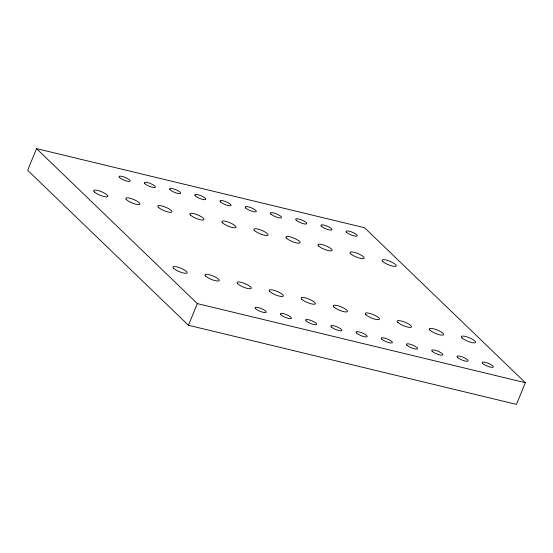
<?xml version="1.0" encoding="UTF-8"?>
<svg xmlns="http://www.w3.org/2000/svg" width="553" height="553" viewBox="0 0 553 553"><rect width="100%" height="100%" fill="white"/><g stroke="black" fill="none" stroke-linecap="round" stroke-linejoin="round"><path stroke-width="0.83" d="M36.539 148.619L27.65 170.289L188.449 325.275L516.461 404.381L525.35 382.711L364.551 227.725L36.539 148.619L197.338 303.597L525.35 382.711M188.449 325.275L197.338 303.597M173.677 268.378A7.673 1.894 22.3 0 0 186.015 273.32A7.673 1.894 22.3 0 0 180.568 268.074A7.673 1.894 22.3 0 0 173.677 268.378M205.723 276.106A7.673 1.894 22.3 0 0 218.055 281.048A7.673 1.894 22.3 0 0 212.615 275.802A7.673 1.894 22.3 0 0 205.723 276.106M237.769 283.834A7.673 1.894 22.3 0 0 250.101 288.777A7.673 1.894 22.3 0 0 244.661 283.53A7.673 1.894 22.3 0 0 237.769 283.834M269.809 291.562A7.673 1.894 22.3 0 0 282.148 296.505A7.673 1.894 22.3 0 0 276.7 291.258A7.673 1.894 22.3 0 0 269.809 291.562M301.855 299.291A7.673 1.894 22.3 0 0 314.187 304.233A7.673 1.894 22.3 0 0 308.747 298.986A7.673 1.894 22.3 0 0 301.855 299.291M333.901 307.019A7.673 1.894 22.3 0 0 346.233 311.961A7.673 1.894 22.3 0 0 340.793 306.715A7.673 1.894 22.3 0 0 333.901 307.019M365.941 314.747A7.673 1.894 22.3 0 0 378.28 319.689A7.673 1.894 22.3 0 0 372.833 314.443A7.673 1.894 22.3 0 0 365.941 314.747M397.987 322.475A7.673 1.894 22.3 0 0 410.319 327.417A7.673 1.894 22.3 0 0 404.879 322.171A7.673 1.894 22.3 0 0 397.987 322.475M430.034 330.203A7.673 1.894 22.3 0 0 442.365 335.146A7.673 1.894 22.3 0 0 436.925 329.899A7.673 1.894 22.3 0 0 430.034 330.203M462.073 337.931A7.673 1.894 22.3 0 0 474.412 342.874A7.673 1.894 22.3 0 0 468.965 337.627A7.673 1.894 22.3 0 0 462.073 337.931M94.349 191.919A7.673 1.894 22.3 0 0 106.681 196.861A7.673 1.894 22.3 0 0 101.24 191.614A7.673 1.894 22.3 0 0 94.349 191.919M126.395 199.647A7.673 1.894 22.3 0 0 138.727 204.589A7.673 1.894 22.3 0 0 133.287 199.343A7.673 1.894 22.3 0 0 126.395 199.647M158.434 207.375A7.673 1.894 22.3 0 0 170.773 212.317A7.673 1.894 22.3 0 0 165.326 207.071A7.673 1.894 22.3 0 0 158.434 207.375M190.481 215.103A7.673 1.894 22.3 0 0 202.813 220.046A7.673 1.894 22.3 0 0 197.373 214.799A7.673 1.894 22.3 0 0 190.481 215.103M222.527 222.831A7.673 1.894 22.3 0 0 234.859 227.774A7.673 1.894 22.3 0 0 229.419 222.527A7.673 1.894 22.3 0 0 222.527 222.831M254.567 230.56A7.673 1.894 22.3 0 0 266.905 235.502A7.673 1.894 22.3 0 0 261.458 230.255A7.673 1.894 22.3 0 0 254.567 230.56M286.613 238.288A7.673 1.894 22.3 0 0 298.945 243.23A7.673 1.894 22.3 0 0 293.505 237.984A7.673 1.894 22.3 0 0 286.613 238.288M318.659 246.016A7.673 1.894 22.3 0 0 330.991 250.958A7.673 1.894 22.3 0 0 325.551 245.712A7.673 1.894 22.3 0 0 318.659 246.016M350.699 253.744A7.673 1.894 22.3 0 0 363.038 258.686A7.673 1.894 22.3 0 0 357.591 253.44A7.673 1.894 22.3 0 0 350.699 253.744M382.745 261.472A7.673 1.894 22.3 0 0 395.077 266.415A7.673 1.894 22.3 0 0 389.637 261.168A7.673 1.894 22.3 0 0 382.745 261.472M255.617 308.719A6.042 1.493 22.3 0 0 265.329 312.604A6.042 1.493 22.3 0 0 261.044 308.477A6.042 1.493 22.3 0 0 255.617 308.719M280.848 314.802A6.042 1.493 22.3 0 0 290.56 318.694A6.042 1.493 22.3 0 0 286.274 314.56A6.042 1.493 22.3 0 0 280.848 314.802M306.079 320.885A6.042 1.493 22.3 0 0 315.791 324.777A6.042 1.493 22.3 0 0 311.512 320.65A6.042 1.493 22.3 0 0 306.079 320.885M331.316 326.975A6.042 1.493 22.3 0 0 341.028 330.867A6.042 1.493 22.3 0 0 336.742 326.733A6.042 1.493 22.3 0 0 331.316 326.975M356.547 333.058A6.042 1.493 22.3 0 0 366.259 336.95A6.042 1.493 22.3 0 0 361.973 332.816A6.042 1.493 22.3 0 0 356.547 333.058M381.777 339.141A6.042 1.493 22.3 0 0 391.489 343.033A6.042 1.493 22.3 0 0 387.204 338.906A6.042 1.493 22.3 0 0 381.777 339.141M407.008 345.231A6.042 1.493 22.3 0 0 416.72 349.123A6.042 1.493 22.3 0 0 412.434 344.989A6.042 1.493 22.3 0 0 407.008 345.231M432.239 351.314A6.042 1.493 22.3 0 0 441.951 355.206A6.042 1.493 22.3 0 0 437.665 351.072A6.042 1.493 22.3 0 0 432.239 351.314M457.469 357.397A6.042 1.493 22.3 0 0 467.181 361.289A6.042 1.493 22.3 0 0 462.896 357.162A6.042 1.493 22.3 0 0 457.469 357.397M482.7 363.487A6.042 1.493 22.3 0 0 492.412 367.379A6.042 1.493 22.3 0 0 488.133 363.245A6.042 1.493 22.3 0 0 482.7 363.487M346.641 232.35A6.042 1.493 22.3 0 0 356.353 236.235A6.042 1.493 22.3 0 0 352.067 232.108A6.042 1.493 22.3 0 0 346.641 232.35M321.411 226.26A6.042 1.493 22.3 0 0 331.123 230.152A6.042 1.493 22.3 0 0 326.837 226.025A6.042 1.493 22.3 0 0 321.411 226.26M296.18 220.177A6.042 1.493 22.3 0 0 305.892 224.069A6.042 1.493 22.3 0 0 301.606 219.935A6.042 1.493 22.3 0 0 296.18 220.177M270.942 214.094A6.042 1.493 22.3 0 0 280.654 217.979A6.042 1.493 22.3 0 0 276.376 213.852A6.042 1.493 22.3 0 0 270.942 214.094M245.712 208.004A6.042 1.493 22.3 0 0 255.424 211.896A6.042 1.493 22.3 0 0 251.138 207.769A6.042 1.493 22.3 0 0 245.712 208.004M220.481 201.921A6.042 1.493 22.3 0 0 230.193 205.813A6.042 1.493 22.3 0 0 225.907 201.679A6.042 1.493 22.3 0 0 220.481 201.921M195.25 195.838A6.042 1.493 22.3 0 0 204.963 199.723A6.042 1.493 22.3 0 0 200.677 195.596A6.042 1.493 22.3 0 0 195.25 195.838M170.02 189.748A6.042 1.493 22.3 0 0 179.732 193.64A6.042 1.493 22.3 0 0 175.446 189.513A6.042 1.493 22.3 0 0 170.02 189.748M144.789 183.665A6.042 1.493 22.3 0 0 154.501 187.557A6.042 1.493 22.3 0 0 150.216 183.423A6.042 1.493 22.3 0 0 144.789 183.665M119.559 177.582A6.042 1.493 22.3 0 0 129.271 181.467A6.042 1.493 22.3 0 0 124.985 177.34A6.042 1.493 22.3 0 0 119.559 177.582"/></g></svg>
